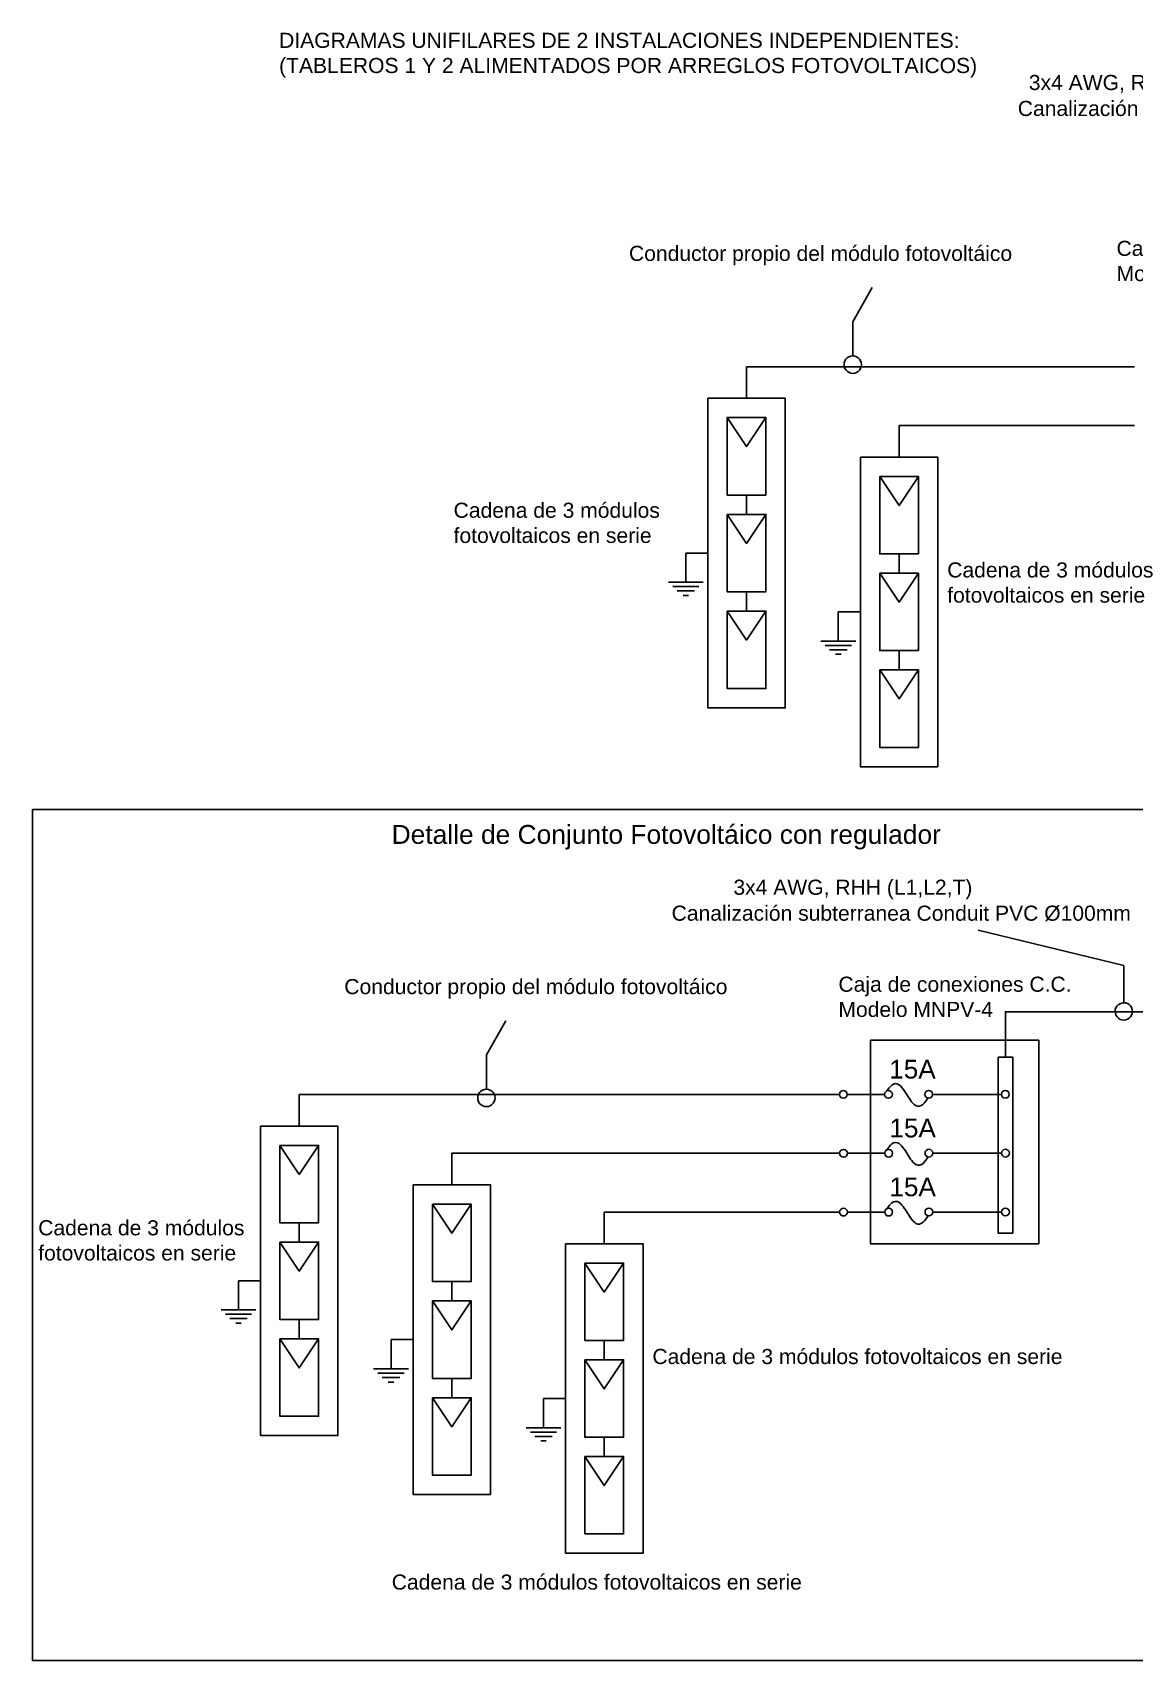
# Model space of a CAD drawing. Header units: millimetres. Extents: x 3770.3 to 3784.9, y 603.9 to 615.
# Drawn here: x 3770.25 to 3776.09, y 606.18 to 614.8 of the extents above; entities that cross this region are included whole.
import ezdxf
from ezdxf.enums import TextEntityAlignment as Align

# ---------------------------------------------------------------- set-up
doc = ezdxf.new("R2010")
doc.units = ezdxf.units.MM
doc.linetypes.add('ACAD_ISO03W100', pattern=[30, 12, -18])
doc.layers.add('A-SIMB GENERAL', color=6, linetype='Continuous')
doc.layers.add('A-TEXTO', color=4, linetype='Continuous')
doc.styles.get("Standard").update_dxf_attribs({"font": 'arial.ttf'})

# ---------------------------------------------------------------- blocks, each defined once
blk = doc.blocks.new('SIMBOLOGÍA TOMACORRIENTES$0$SIMBOLOGÍA TOMACORRIENTES$0$VARILLA DE TIERRA')
for p, q in [((-0.3, 0), (0.3, 0)), ((-0.225, -0.075), (0.225, -0.075)), ((-0.15, -0.15), (0.15, -0.15))]:
    blk.add_line(p, q)

msp = doc.modelspace()

# ---------------------------------------------------------------- linework, layer by layer
at = {"color": 3, "linetype": 'ACAD_ISO03W100'}
msp.add_lwpolyline([(3774.3873, 606.1763), (3770.2505, 606.1763), (3770.2505, 610.6852), (3777.397, 610.6852), (3777.397, 609.0455), (3776.2173, 609.0455), (3776.2173, 606.1763)], close=True, dxfattribs=at)
at = {"layer": 'A-SIMB GENERAL'}
for p, q in [((3774.0363, 612.8636), (3774.0363, 613.0311)), ((3774.0363, 613.0311), (3776.0923, 613.0311)), ((3774.8448, 612.5518), (3774.8448, 612.7193)), ((3774.8448, 612.7193), (3776.0923, 612.7193)), ((3774.0363, 612.3511), (3774.0363, 612.2485)), ((3774.8448, 612.0392), (3774.8448, 611.9367)), ((3774.0363, 611.8385), (3774.0363, 611.736)), ((3774.8448, 611.5266), (3774.8448, 611.4241)), ((3771.6649, 609.0078), (3771.6649, 609.1753)), ((3771.6649, 609.1753), (3774.5286, 609.1753)), ((3774.5696, 609.1753), (3774.7677, 609.1753)), ((3775.0222, 609.1753), (3775.3873, 609.1753)), ((3772.4733, 608.696), (3772.4733, 608.8635)), ((3772.4733, 608.8635), (3774.5294, 608.8635)), ((3774.5704, 608.8635), (3774.7685, 608.8635)), ((3775.023, 608.8635), (3775.3881, 608.8635)), ((3773.2818, 608.3842), (3773.2818, 608.5517)), ((3773.2818, 608.5517), (3774.5294, 608.5517)), ((3774.5704, 608.5517), (3774.7685, 608.5517)), ((3775.023, 608.5517), (3775.3881, 608.5517)), ((3771.6649, 608.4953), (3771.6649, 608.3928)), ((3772.4733, 608.1834), (3772.4733, 608.0809)), ((3771.6649, 607.9827), (3771.6649, 607.8802)), ((3773.2818, 607.8716), (3773.2818, 607.7691)), ((3772.4733, 607.6708), (3772.4733, 607.5683)), ((3773.2818, 607.359), (3773.2818, 607.2565))]:
    msp.add_line(p, q, dxfattribs=at)
at = {"layer": 'A-SIMB GENERAL', "color": 250, "linetype": 'Continuous'}
for p, q in [((3773.7139, 611.8891), (3773.7139, 612.0435)), ((3773.8312, 612.0435), (3773.7139, 612.0435)), ((3774.5223, 611.5773), (3774.5223, 611.7317)), ((3774.6397, 611.7317), (3774.5223, 611.7317)), ((3771.3425, 608.0333), (3771.3425, 608.1877)), ((3771.4598, 608.1877), (3771.3425, 608.1877)), ((3772.1509, 607.7215), (3772.1509, 607.8759)), ((3772.2683, 607.8759), (3772.1509, 607.8759)), ((3772.9594, 607.4096), (3772.9594, 607.564)), ((3773.0768, 607.564), (3772.9594, 607.564))]:
    msp.add_line(p, q, dxfattribs=at)
at = {"layer": 'A-SIMB GENERAL'}
for points in [[(3773.8312, 612.8636), (3774.2413, 612.8636), (3774.2413, 611.2234), (3773.8312, 611.2234)], [(3774.6397, 612.5518), (3775.0498, 612.5518), (3775.0498, 610.9115), (3774.6397, 610.9115)], [(3774.6927, 609.4622), (3775.5848, 609.4622), (3775.5848, 608.3842), (3774.6927, 608.3842)], [(3775.3697, 609.3723), (3775.4475, 609.3723), (3775.4475, 608.441), (3775.3697, 608.441)], [(3771.4598, 609.0078), (3771.8699, 609.0078), (3771.8699, 607.3676), (3771.4598, 607.3676)], [(3772.2683, 608.696), (3772.6784, 608.696), (3772.6784, 607.0558), (3772.2683, 607.0558)], [(3773.0768, 608.3842), (3773.4869, 608.3842), (3773.4869, 606.7439), (3773.0768, 606.7439)]]:
    msp.add_lwpolyline(points, close=True, dxfattribs=at)
for points in [[(3773.6997, 611.8192), (3773.7281, 611.8192)], [(3774.5081, 611.5073), (3774.5366, 611.5073)], [(3775.4086, 609.3723), (3775.4086, 609.6133), (3776.3664, 609.6133)], [(3771.3282, 607.9634), (3771.3567, 607.9634)], [(3772.1367, 607.6515), (3772.1651, 607.6515)], [(3772.9452, 607.3397), (3772.9736, 607.3397)]]:
    msp.add_lwpolyline(points, dxfattribs=at)
for points in [[(3774.5991, 613.0879, 0), (3774.5991, 613.2693, 0), (3774.5991, 613.2693, 0), (3774.7016, 613.4508, 0)], [(3774.1388, 612.7611, 0), (3774.0363, 612.6074, 0), (3774.0363, 612.6074, 0), (3773.9338, 612.7611, 0)], [(3774.9473, 612.4493, 0), (3774.8448, 612.2955, 0), (3774.8448, 612.2955, 0), (3774.7422, 612.4493, 0)], [(3774.1388, 612.2485, 0), (3774.0363, 612.0948, 0), (3774.0363, 612.0948, 0), (3773.9338, 612.2485, 0)], [(3774.9473, 611.9367, 0), (3774.8448, 611.7829, 0), (3774.8448, 611.7829, 0), (3774.7422, 611.9367, 0)], [(3774.1388, 611.736, 0), (3774.0363, 611.5822, 0), (3774.0363, 611.5822, 0), (3773.9338, 611.736, 0)], [(3774.9473, 611.4241, 0), (3774.8448, 611.2704, 0), (3774.8448, 611.2704, 0), (3774.7422, 611.4241, 0)], [(3776.0358, 609.6609, 0), (3776.0358, 609.8579, 0), (3776.0358, 609.8579, 0), (3775.2638, 610.0448, 0)], [(3772.6567, 609.203, 0), (3772.6567, 609.3845, 0), (3772.6567, 609.3845, 0), (3772.7593, 609.5659, 0)], [(3774.7795, 609.1935, 0), (3774.7852, 609.2021, 0), (3774.7913, 609.2103, 0), (3774.7981, 609.2179, 0), (3774.8058, 609.2247, 0), (3774.8146, 609.23, 0), (3774.8245, 609.2324, 0), (3774.8346, 609.2311, 0), (3774.8437, 609.2266, 0), (3774.8517, 609.2202, 0), (3774.8588, 609.2128, 0), (3774.8652, 609.2048, 0), (3774.8712, 609.1965, 0), (3774.8769, 609.1879, 0), (3774.8824, 609.1793, 0), (3774.8879, 609.1706, 0), (3774.8933, 609.1619, 0), (3774.8989, 609.1533, 0), (3774.9047, 609.1449, 0), (3774.9108, 609.1366, 0), (3774.9174, 609.1288, 0), (3774.9247, 609.1217, 0), (3774.9331, 609.1158, 0), (3774.9427, 609.1122, 0), (3774.9529, 609.1123, 0), (3774.9624, 609.116, 0), (3774.9707, 609.122, 0), (3774.978, 609.1292, 0), (3774.9845, 609.1371, 0), (3774.9904, 609.1455, 0), (3774.9958, 609.1542, 0), (3774.9976, 609.1572, 0)], [(3771.7674, 608.9053, 0), (3771.6649, 608.7516, 0), (3771.6649, 608.7516, 0), (3771.5624, 608.9053, 0)], [(3774.7803, 608.8817, 0), (3774.786, 608.8902, 0), (3774.7921, 608.8984, 0), (3774.7989, 608.9061, 0), (3774.8066, 608.9129, 0), (3774.8153, 608.9181, 0), (3774.8252, 608.9206, 0), (3774.8353, 608.9193, 0), (3774.8445, 608.9148, 0), (3774.8525, 608.9084, 0), (3774.8596, 608.9009, 0), (3774.866, 608.8929, 0), (3774.872, 608.8846, 0), (3774.8777, 608.8761, 0), (3774.8832, 608.8675, 0), (3774.8886, 608.8588, 0), (3774.8941, 608.8501, 0), (3774.8997, 608.8415, 0), (3774.9054, 608.833, 0), (3774.9115, 608.8248, 0), (3774.9182, 608.817, 0), (3774.9255, 608.8098, 0), (3774.9339, 608.8039, 0), (3774.9435, 608.8004, 0), (3774.9536, 608.8005, 0), (3774.9632, 608.8042, 0), (3774.9715, 608.8101, 0), (3774.9788, 608.8173, 0), (3774.9853, 608.8253, 0), (3774.9912, 608.8336, 0), (3774.9966, 608.8423, 0), (3774.9984, 608.8454, 0)], [(3774.7803, 608.5698, 0), (3774.786, 608.5784, 0), (3774.7921, 608.5866, 0), (3774.7989, 608.5943, 0), (3774.8066, 608.601, 0), (3774.8153, 608.6063, 0), (3774.8252, 608.6087, 0), (3774.8353, 608.6074, 0), (3774.8445, 608.6029, 0), (3774.8525, 608.5965, 0), (3774.8596, 608.5891, 0), (3774.866, 608.5811, 0), (3774.872, 608.5728, 0), (3774.8777, 608.5643, 0), (3774.8832, 608.5556, 0), (3774.8886, 608.5469, 0), (3774.8941, 608.5383, 0), (3774.8997, 608.5296, 0), (3774.9054, 608.5212, 0), (3774.9115, 608.5129, 0), (3774.9182, 608.5051, 0), (3774.9255, 608.498, 0), (3774.9339, 608.4921, 0), (3774.9435, 608.4885, 0), (3774.9536, 608.4886, 0), (3774.9632, 608.4923, 0), (3774.9715, 608.4983, 0), (3774.9788, 608.5055, 0), (3774.9853, 608.5134, 0), (3774.9912, 608.5218, 0), (3774.9966, 608.5305, 0), (3774.9984, 608.5335, 0)], [(3772.5759, 608.5935, 0), (3772.4733, 608.4397, 0), (3772.4733, 608.4397, 0), (3772.3708, 608.5935, 0)], [(3771.7674, 608.3928, 0), (3771.6649, 608.239, 0), (3771.6649, 608.239, 0), (3771.5624, 608.3928, 0)], [(3773.3843, 608.2816, 0), (3773.2818, 608.1279, 0), (3773.2818, 608.1279, 0), (3773.1793, 608.2816, 0)], [(3772.5759, 608.0809, 0), (3772.4733, 607.9271, 0), (3772.4733, 607.9271, 0), (3772.3708, 608.0809, 0)], [(3771.7674, 607.8802, 0), (3771.6649, 607.7264, 0), (3771.6649, 607.7264, 0), (3771.5624, 607.8802, 0)], [(3773.3843, 607.7691, 0), (3773.2818, 607.6153, 0), (3773.2818, 607.6153, 0), (3773.1793, 607.7691, 0)], [(3772.5759, 607.5683, 0), (3772.4733, 607.4146, 0), (3772.4733, 607.4146, 0), (3772.3708, 607.5683, 0)], [(3773.3843, 607.2565, 0), (3773.2818, 607.1027, 0), (3773.2818, 607.1027, 0), (3773.1793, 607.2565, 0)]]:
    msp.add_polyline3d(points, dxfattribs=at)
for points in [[(3774.5529, 613.0417, 0), (3774.5541, 613.0519, 0), (3774.5574, 613.0616, 0), (3774.5628, 613.0702, 0), (3774.57, 613.0775, 0), (3774.5786, 613.0831, 0), (3774.5882, 613.0866, 0), (3774.5983, 613.0879, 0), (3774.5991, 613.0879, 0), (3774.5991, 613.0879, 0), (3774.6092, 613.0867, 0), (3774.6189, 613.0834, 0), (3774.6276, 613.078, 0), (3774.6349, 613.0708, 0), (3774.6404, 613.0622, 0), (3774.6439, 613.0526, 0), (3774.6452, 613.0424, 0), (3774.6452, 613.0417, 0), (3774.6452, 613.0417, 0), (3774.6441, 613.0316, 0), (3774.6407, 613.0219, 0), (3774.6353, 613.0132, 0), (3774.6281, 613.0059, 0), (3774.6195, 613.0004, 0), (3774.6099, 612.9969, 0), (3774.5998, 612.9956, 0), (3774.5991, 612.9956, 0), (3774.5991, 612.9956, 0), (3774.5889, 612.9967, 0), (3774.5792, 613.0001, 0), (3774.5705, 613.0055, 0), (3774.5632, 613.0126, 0), (3774.5577, 613.0212, 0), (3774.5542, 613.0309, 0), (3774.5529, 613.041, 0), (3774.5529, 613.0417, 0)], [(3773.9338, 612.7611, 0), (3774.1388, 612.7611, 0), (3774.1388, 612.7611, 0), (3774.1388, 612.3511, 0), (3774.1388, 612.3511, 0), (3773.9338, 612.3511, 0), (3773.9338, 612.3511, 0), (3773.9338, 612.7611, 0)], [(3774.7422, 612.4493, 0), (3774.9473, 612.4493, 0), (3774.9473, 612.4493, 0), (3774.9473, 612.0392, 0), (3774.9473, 612.0392, 0), (3774.7422, 612.0392, 0), (3774.7422, 612.0392, 0), (3774.7422, 612.4493, 0)], [(3773.9338, 612.2485, 0), (3774.1388, 612.2485, 0), (3774.1388, 612.2485, 0), (3774.1388, 611.8385, 0), (3774.1388, 611.8385, 0), (3773.9338, 611.8385, 0), (3773.9338, 611.8385, 0), (3773.9338, 612.2485, 0)], [(3774.7422, 611.9367, 0), (3774.9473, 611.9367, 0), (3774.9473, 611.9367, 0), (3774.9473, 611.5266, 0), (3774.9473, 611.5266, 0), (3774.7422, 611.5266, 0), (3774.7422, 611.5266, 0), (3774.7422, 611.9367, 0)], [(3773.9338, 611.736, 0), (3774.1388, 611.736, 0), (3774.1388, 611.736, 0), (3774.1388, 611.3259, 0), (3774.1388, 611.3259, 0), (3773.9338, 611.3259, 0), (3773.9338, 611.3259, 0), (3773.9338, 611.736, 0)], [(3774.7422, 611.4241, 0), (3774.9473, 611.4241, 0), (3774.9473, 611.4241, 0), (3774.9473, 611.0141, 0), (3774.9473, 611.0141, 0), (3774.7422, 611.0141, 0), (3774.7422, 611.0141, 0), (3774.7422, 611.4241, 0)], [(3775.9897, 609.6148, 0), (3775.9908, 609.625, 0), (3775.9941, 609.6346, 0), (3775.9995, 609.6433, 0), (3776.0067, 609.6506, 0), (3776.0153, 609.6561, 0), (3776.0249, 609.6596, 0), (3776.0351, 609.6609, 0), (3776.0358, 609.6609, 0), (3776.0358, 609.6609, 0), (3776.046, 609.6598, 0), (3776.0556, 609.6565, 0), (3776.0643, 609.6511, 0), (3776.0716, 609.6439, 0), (3776.0772, 609.6353, 0), (3776.0806, 609.6257, 0), (3776.0819, 609.6155, 0), (3776.0819, 609.6148, 0), (3776.0819, 609.6148, 0), (3776.0808, 609.6046, 0), (3776.0775, 609.595, 0), (3776.0721, 609.5863, 0), (3776.0649, 609.579, 0), (3776.0563, 609.5734, 0), (3776.0467, 609.57, 0), (3776.0365, 609.5687, 0), (3776.0358, 609.5687, 0), (3776.0358, 609.5687, 0), (3776.0256, 609.5698, 0), (3776.016, 609.5731, 0), (3776.0073, 609.5785, 0), (3776, 609.5857, 0), (3775.9945, 609.5943, 0), (3775.991, 609.6039, 0), (3775.9897, 609.6141, 0), (3775.9897, 609.6148, 0)], [(3772.6106, 609.1569, 0), (3772.6117, 609.167, 0), (3772.6151, 609.1767, 0), (3772.6205, 609.1854, 0), (3772.6277, 609.1927, 0), (3772.6363, 609.1982, 0), (3772.6459, 609.2017, 0), (3772.656, 609.203, 0), (3772.6567, 609.203, 0), (3772.6567, 609.203, 0), (3772.6669, 609.2019, 0), (3772.6766, 609.1985, 0), (3772.6853, 609.1931, 0), (3772.6926, 609.186, 0), (3772.6981, 609.1774, 0), (3772.7016, 609.1677, 0), (3772.7029, 609.1576, 0), (3772.7029, 609.1569, 0), (3772.7029, 609.1569, 0), (3772.7018, 609.1467, 0), (3772.6984, 609.137, 0), (3772.693, 609.1284, 0), (3772.6858, 609.1211, 0), (3772.6772, 609.1155, 0), (3772.6676, 609.112, 0), (3772.6575, 609.1108, 0), (3772.6567, 609.1107, 0), (3772.6567, 609.1107, 0), (3772.6466, 609.1119, 0), (3772.6369, 609.1152, 0), (3772.6282, 609.1206, 0), (3772.6209, 609.1278, 0), (3772.6154, 609.1364, 0), (3772.6119, 609.146, 0), (3772.6106, 609.1562, 0), (3772.6106, 609.1569, 0)], [(3771.5624, 608.9053, 0), (3771.7674, 608.9053, 0), (3771.7674, 608.9053, 0), (3771.7674, 608.4953, 0), (3771.7674, 608.4953, 0), (3771.5624, 608.4953, 0), (3771.5624, 608.4953, 0), (3771.5624, 608.9053, 0)], [(3772.3708, 608.5935, 0), (3772.5759, 608.5935, 0), (3772.5759, 608.5935, 0), (3772.5759, 608.1834, 0), (3772.5759, 608.1834, 0), (3772.3708, 608.1834, 0), (3772.3708, 608.1834, 0), (3772.3708, 608.5935, 0)], [(3771.5624, 608.3928, 0), (3771.7674, 608.3928, 0), (3771.7674, 608.3928, 0), (3771.7674, 607.9827, 0), (3771.7674, 607.9827, 0), (3771.5624, 607.9827, 0), (3771.5624, 607.9827, 0), (3771.5624, 608.3928, 0)], [(3773.1793, 608.2816, 0), (3773.3843, 608.2816, 0), (3773.3843, 608.2816, 0), (3773.3843, 607.8716, 0), (3773.3843, 607.8716, 0), (3773.1793, 607.8716, 0), (3773.1793, 607.8716, 0), (3773.1793, 608.2816, 0)], [(3772.3708, 608.0809, 0), (3772.5759, 608.0809, 0), (3772.5759, 608.0809, 0), (3772.5759, 607.6708, 0), (3772.5759, 607.6708, 0), (3772.3708, 607.6708, 0), (3772.3708, 607.6708, 0), (3772.3708, 608.0809, 0)], [(3771.5624, 607.8802, 0), (3771.7674, 607.8802, 0), (3771.7674, 607.8802, 0), (3771.7674, 607.4701, 0), (3771.7674, 607.4701, 0), (3771.5624, 607.4701, 0), (3771.5624, 607.4701, 0), (3771.5624, 607.8802, 0)], [(3773.1793, 607.7691, 0), (3773.3843, 607.7691, 0), (3773.3843, 607.7691, 0), (3773.3843, 607.359, 0), (3773.3843, 607.359, 0), (3773.1793, 607.359, 0), (3773.1793, 607.359, 0), (3773.1793, 607.7691, 0)], [(3772.3708, 607.5683, 0), (3772.5759, 607.5683, 0), (3772.5759, 607.5683, 0), (3772.5759, 607.1583, 0), (3772.5759, 607.1583, 0), (3772.3708, 607.1583, 0), (3772.3708, 607.1583, 0), (3772.3708, 607.5683, 0)], [(3773.1793, 607.2565, 0), (3773.3843, 607.2565, 0), (3773.3843, 607.2565, 0), (3773.3843, 606.8464, 0), (3773.3843, 606.8464, 0), (3773.1793, 606.8464, 0), (3773.1793, 606.8464, 0), (3773.1793, 607.2565, 0)]]:
    msp.add_polyline3d(points, close=True, dxfattribs=at)
for centre in [(3774.5491, 609.1753), (3774.7882, 609.1753), (3775.0017, 609.1761), (3775.4078, 609.1761), (3774.5499, 608.8635), (3774.789, 608.8635), (3775.0025, 608.8642), (3775.4086, 608.8642), (3774.5499, 608.5517), (3774.789, 608.5517), (3775.0025, 608.5524), (3775.4086, 608.5524)]:
    msp.add_circle(centre, 0.0205, dxfattribs=at)

# ---------------------------------------------------------------- block references
at = {"xscale": 0.3075471977123254, "yscale": 0.3075471977123254, "zscale": 0.3075471977123254}
for p in [(3773.7139, 611.8891), (3774.5223, 611.5773), (3771.3425, 608.0333), (3772.1509, 607.7215), (3772.9594, 607.4096)]:
    msp.add_blockref('SIMBOLOGÍA TOMACORRIENTES$0$SIMBOLOGÍA TOMACORRIENTES$0$VARILLA DE TIERRA', p, dxfattribs=at)

# ---------------------------------------------------------------- texts
at = {"layer": 'A-TEXTO'}
for s, p in [('3x4 AWG, RHH (L1,L2,T)', (3775.5323, 614.4969)), ('Canalización subterranea Conduit PVC %%C100mm', (3775.4738, 614.3594)), ('3x4 AWG, RHH (L1,L2,T)', (3773.9662, 610.2331)), ('Canalización subterranea Conduit PVC %%C100mm', (3773.6385, 610.0956))]:
    msp.add_text(s, height=0.08, dxfattribs=at).set_placement(p)
for p in [(3774.9154, 609.2595), (3774.9162, 608.9476), (3774.9162, 608.6358)]:
    msp.add_text('15A', height=0.0991, dxfattribs=at).set_placement(p, align=Align.CENTER)
at = {"layer": 'A-TEXTO', "attachment_point": 1}
for s, width, insert, char_height in [('DIAGRAMAS UNIFILARES DE 2 INSTALACIONES INDEPENDIENTES:\\P(TABLEROS 1 Y 2 ALIMENTADOS POR ARREGLOS FOTOVOLTAICOS)', 892.687668, (3771.5575, 614.8003), 0.08), ('Caja de conexiones C.C. \\PModelo MNPV-4', 61.428545, (3775.9972, 613.6981), 0.08), ('Conductor propio del módulo fotovoltáico', 176.953157, (3773.4125, 613.6715), 0.08), ('Cadena de 3 módulos fotovoltaicos en serie', 1.630135, (3772.4828, 612.3105), 0.08), ('Cadena de 3 módulos fotovoltaicos en serie', 1.508476, (3775.0996, 611.9943), 0.08), ('Detalle de Conjunto Fotovoltáico con regulador', 309.246606, (3772.1543, 610.6029), 0.1), ('Caja de conexiones C.C. \\PModelo MNPV-4', 61.428545, (3774.5228, 609.7992), 0.08), ('Conductor propio del módulo fotovoltáico', 176.953157, (3771.9033, 609.7866), 0.08), ('Cadena de 3 módulos fotovoltaicos en serie', 1.153922, (3770.2806, 608.5087), 0.08), ('Cadena de 3 módulos fotovoltaicos en serie', 61.428545, (3773.5366, 607.8267), 0.08), ('Cadena de 3 módulos fotovoltaicos en serie', 61.428545, (3772.1547, 606.6316), 0.08)]:
    msp.add_mtext_dynamic_manual_height_columns(s, width=width, gutter_width=12.5, heights=[0], dxfattribs=dict(at, insert=insert, char_height=char_height))

doc.saveas('drawing.dxf')
